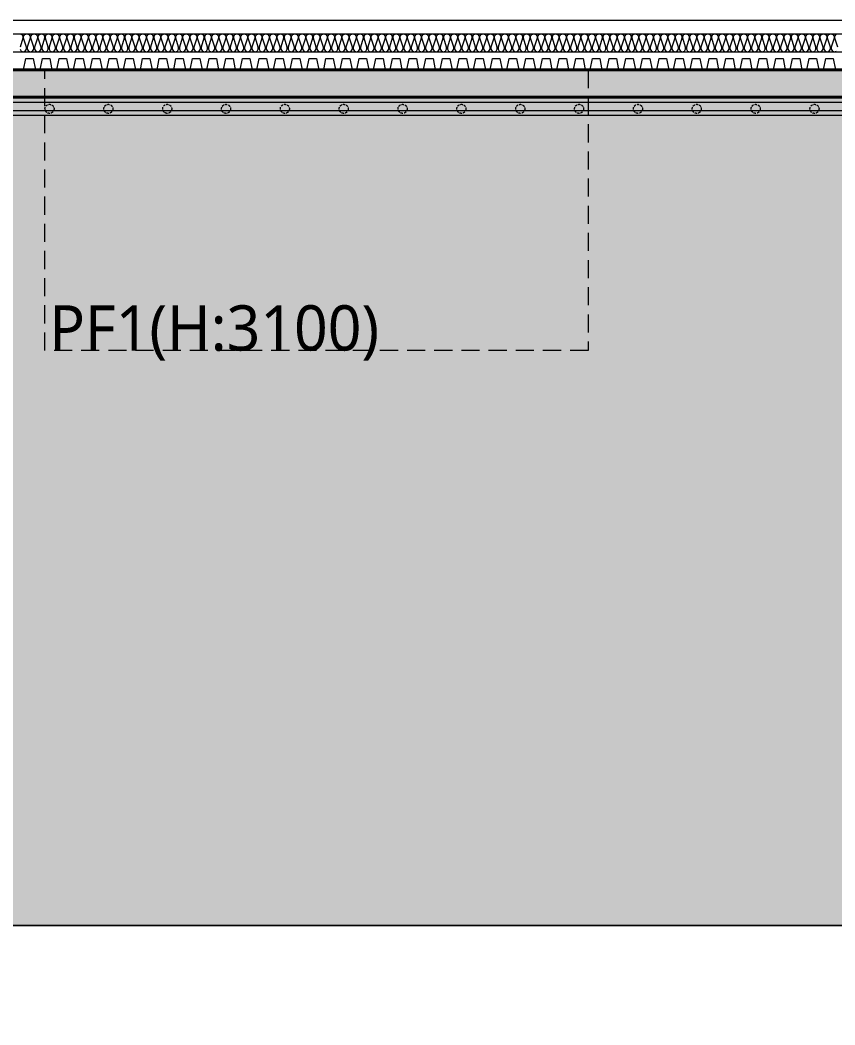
# Model space of a CAD drawing. Header units: millimetres. Extents: x 0 to 420000, y 0 to 297000.
# Drawn here: x 207738 to 216738, y 147403 to 158500 of the extents above; entities that cross this region are included whole.
import ezdxf
from ezdxf.enums import TextEntityAlignment as Align

# ---------------------------------------------------------------- set-up
doc = ezdxf.new("R2010")
doc.units = ezdxf.units.MM
doc.linetypes.add('CEN', pattern=[62, 60, -1, 0, -1])
doc.linetypes.add('HIDDEN', pattern=[0.375, 0.25, -0.125])
for name, color, linetype, lineweight in [('A-AXIS-LINE', 1, 'CEN', 15), ('A-CONC-LIN1', 2, 'Continuous', 40), ('A-SECT-LIN3', 255, 'Continuous', 18), ('A-XXXX-DRBD', 9, 'Continuous', 20), ('A-XXXX-FIN2', 6, 'Continuous', 20), ('A-XXXX-HATC', 8, 'Continuous', 18), ('A-XXXX-HID', 8, 'HIDDEN', 18), ('A-XXXX-INSL2', 8, 'Continuous', 18)]:
    doc.layers.add(name, color=color, linetype=linetype, lineweight=lineweight)
doc.layers.add('A-CONC-SOLD', color=253, linetype='CEN')
doc.layers.add('A-XXXX-SOLD', color=252, linetype='Continuous')
doc.layers.add('A-XXXX-NPLT', color=144, linetype='Continuous', lineweight=15, plot=False)
doc.styles.add('맑은고딕', font='')
doc.styles.get('맑은고딕').set_extended_font_data('Malgun Gothic')
pattern_1 = [(0, (40, -50), (200, 200), [60, -140]), (0, (160, -30), (200, 200), [50, -150]), (0, (150, -20), (200, 200), [40, -160]), (0, (90, 30), (200, 200), [30, -30, 40, -100]), (0, (90, 40), (200, 200), [40, -10, 50, -100]), (0, (0, 80), (200, 200), [50, -150]), (0, (190, 90), (200, 200), [50, -150]), (90, (0, -10), (-200, 200), [30, -170]), (90, (30, 140), (-200, 200), [20, -180]), (90, (40, -50), (-200, 200), [30, -170]), (90, (60, 130), (-200, 200), [10, -190]), (90, (70, 50), (-200, 200), [30, -170]), (90, (90, -20), (-200, 200), [50, -150]), (90, (110, 120), (-200, 200), [30, -170]), (90, (130, 40), (-200, 200), [40, -160]), (90, (140, 40), (-200, 200), [40, -160]), (90, (160, -50), (-200, 200), [20, -180]), (90, (190, -20), (-200, 200), [50, -150]), (45, (20, -30), (0, 200), [84.8528, -197.98991]), (45, (40, -20), (0, 200), [42.4264, -240.41631]), (45, (130, 90), (0, 200), [56.56854, -226.27417]), (45, (130, 100), (0, 200), [42.4264, -240.41631]), (135, (60, 80), (-200, 2e-14), [14.1422, -268.70051]), (135, (20, -30), (-200, 2e-14), [28.2842, -254.55851]), (135, (80, 30), (-200, 2e-14), [28.2842, -254.55851]), (135, (130, 80), (-200, 2e-14), [28.2842, -254.55851]), (135, (190, 120), (-200, 2e-14), [42.4264, -240.41631]), (135, (190, 110), (-200, 2e-14), [28.2842, -254.55851]), (135, (180, 130), (-200, 2e-14), [28.2842, -254.55851]), (135, (120, -50), (-200, 2e-14), [42.4264, -240.41631]), (26.56505, (180, 70), (200, 8e-08), [22.36, -424.8536]), (26.56505, (130, 20), (200, 8e-08), [22.36, -424.8536]), (26.56505, (60, 80), (200, 8e-08), [44.72, -402.4936]), (26.56505, (70, 130), (200, 8e-08), [44.72, -402.4936]), (26.56505, (70, 80), (200, 8e-08), [44.72, -402.4936]), (26.56505, (190, 120), (200, 8e-08), [44.72, -402.4936]), (26.56505, (0, 20), (200, 8e-08), [67.082, -380.1316]), (26.56505, (0, 30), (200, 8e-08), [67.082, -380.1316]), (26.56505, (0, 110), (200, 8e-08), [67.082, -380.1316]), (63.43495, (100, 100), (1e-08, 200), [22.36, -424.8536]), (63.43495, (190, 90), (1e-08, 200), [22.36, -268.333595, 44.72, -111.8]), (63.43495, (170, 70), (1e-08, 200), [44.72, -402.4936]), (63.43495, (50, 90), (1e-08, 200), [44.72, -402.4936]), (63.43495, (40, 90), (1e-08, 200), [44.72, -402.4936]), (63.43495, (110, 110), (1e-08, 200), [67.082, -380.1316]), (116.56505, (60, 60), (-8e-08, 200), [22.36, -424.8536]), (116.56505, (190, 40), (-8e-08, 200), [22.36, -424.8536]), (116.56505, (150, -20), (-8e-08, 200), [44.72, -402.4936]), (116.56505, (140, -10), (-8e-08, 200), [44.72, -402.4936]), (116.56505, (160, 130), (-8e-08, 200), [44.72, -402.4936]), (116.56505, (0, 30), (-8e-08, 200), [44.72, -402.4936]), (116.56505, (100, -50), (-8e-08, 200), [67.082, -380.1316]), (153.43495, (170, 70), (-200, 1e-08), [44.72, -402.4936]), (153.43495, (180, 60), (-200, 1e-08), [44.72, -402.4936]), (153.43495, (30, -40), (-200, 1e-08), [22.36, -424.8536]), (153.43495, (90, 40), (-200, 1e-08), [22.36, -424.8536]), (153.43495, (130, 100), (-200, 1e-08), [22.36, -424.8536])]

# ---------------------------------------------------------------- blocks, each defined once
blk = doc.blocks.new('axis(220316)')
at = {"layer": 'A-AXIS-LINE', "ltscale": 1000}
for p, q in [((4631788.1, -441118.7), (4955413.1, -441118.7)), ((4631788.1, -442118.7), (4955413.1, -442118.7))]:
    blk.add_line(p, q, dxfattribs=at)
blk = doc.blocks.new('횡지하층')
at = {"layer": 'A-CONC-SOLD'}
h = blk.add_hatch(color=256, dxfattribs=at)
h.dxf.hatch_style = 1
h.paths.add_polyline_path([(4890651, -238161), (4890251, -238161), (4890251, -237111), (4890101, -237111), (4890101, -237361), (4889651, -237361), (4889651, -238361), (4889601, -238361), (4889601, -239061), (4889951, -239061), (4889951, -247661), (4889201, -247661), (4889201, -247111), (4889001, -247111), (4889001, -247661), (4758201, -247661), (4758201, -247111), (4758001, -247111), (4758001, -247661), (4757251, -247661), (4757251, -239061), (4757601, -239061), (4757601, -238361), (4757551, -238361), (4757551, -237361), (4757101, -237361), (4757101, -237111), (4756951, -237111), (4756951, -238161), (4756551, -238161), (4756551, -247961), (4890651, -247961)])
at = {"layer": 'A-CONC-LIN1'}
for points in [[(4756551, -247961), (4756551, -238161), (4756951, -238161), (4756951, -237111), (4757101, -237111), (4757101, -237361), (4757551, -237361), (4757551, -238361), (4757601, -238361), (4757601, -239061), (4757251, -239061), (4757251, -247661), (4758001, -247661), (4758001, -247111), (4758201, -247111), (4758201, -247661), (4889001, -247661)], [(4890651, -247961), (4756551, -247961)]]:
    blk.add_lwpolyline(points, dxfattribs=at)
at = {"layer": 'A-XXXX-DRBD'}
blk.add_lwpolyline([(4809310, -247661), (4809365, -247661), (4809388, -247536), (4809471, -247536), (4809494, -247661), (4809549, -247661), (4809572, -247536), (4809655, -247536), (4809678, -247661), (4809733, -247661), (4809756, -247536), (4809839, -247536), (4809863, -247661), (4809917, -247661), (4809940, -247536), (4810023, -247536), (4810047, -247661), (4810101, -247661), (4810125, -247536), (4810207, -247536), (4810231, -247661), (4810285, -247661), (4810309, -247536), (4810391, -247536), (4810415, -247661), (4810469, -247661), (4810493, -247536), (4810576, -247536), (4810599, -247661), (4810654, -247661), (4810677, -247536), (4810760, -247536), (4810783, -247661), (4810838, -247661), (4810861, -247536), (4810944, -247536), (4810967, -247661), (4811022, -247661), (4811045, -247536), (4811128, -247536), (4811151, -247661), (4811206, -247661), (4811229, -247536), (4811312, -247536), (4811335, -247661), (4811390, -247661), (4811413, -247536), (4811496, -247536), (4811519, -247661), (4811574, -247661), (4811597, -247536), (4811680, -247536), (4811703, -247661), (4811758, -247661), (4811781, -247536), (4811864, -247536), (4811888, -247661), (4811942, -247661), (4811965, -247536), (4812048, -247536), (4812072, -247661), (4812126, -247661), (4812150, -247536), (4812232, -247536), (4812256, -247661), (4812310, -247661), (4812334, -247536), (4812416, -247536), (4812440, -247661), (4812494, -247661), (4812518, -247536), (4812601, -247536), (4812624, -247661), (4812679, -247661), (4812702, -247536), (4812785, -247536), (4812808, -247661), (4812863, -247661), (4812886, -247536), (4812969, -247536), (4812992, -247661), (4813047, -247661), (4813070, -247536), (4813153, -247536), (4813176, -247661), (4813231, -247661), (4813254, -247536), (4813337, -247536), (4813360, -247661), (4813415, -247661), (4813438, -247536), (4813521, -247536), (4813544, -247661), (4813599, -247661), (4813622, -247536), (4813705, -247536), (4813728, -247661), (4813783, -247661), (4813806, -247536), (4813889, -247536), (4813912, -247661), (4813967, -247661), (4813990, -247536), (4814073, -247536), (4814097, -247661), (4814151, -247661), (4814175, -247536), (4814257, -247536), (4814281, -247661), (4814335, -247661), (4814359, -247536), (4814441, -247536), (4814465, -247661), (4814519, -247661), (4814543, -247536), (4814626, -247536), (4814649, -247661), (4814703, -247661), (4814727, -247536), (4814810, -247536), (4814833, -247661), (4814888, -247661), (4814911, -247536), (4814994, -247536), (4815017, -247661), (4815072, -247661), (4815095, -247536), (4815178, -247536), (4815201, -247661), (4815256, -247661), (4815279, -247536), (4815362, -247536), (4815385, -247661), (4815440, -247661), (4815463, -247536), (4815546, -247536), (4815569, -247661), (4815624, -247661), (4815647, -247536), (4815730, -247536), (4815753, -247661), (4815808, -247661), (4815831, -247536), (4815914, -247536), (4815937, -247661), (4815992, -247661), (4816015, -247536), (4816098, -247536), (4816122, -247661), (4816176, -247661), (4816200, -247536), (4816282, -247536), (4816306, -247661), (4816360, -247661), (4816384, -247536), (4816466, -247536), (4816490, -247661), (4816544, -247661), (4816568, -247536), (4816651, -247536), (4816674, -247661), (4816728, -247661), (4816752, -247536), (4816835, -247536), (4816858, -247661), (4816913, -247661), (4816936, -247536), (4817019, -247536), (4817042, -247661), (4817097, -247661), (4817120, -247536), (4817203, -247536), (4817226, -247661), (4817281, -247661), (4817304, -247536), (4817387, -247536), (4817410, -247661), (4817465, -247661), (4817488, -247536), (4817571, -247536), (4817594, -247661), (4817649, -247661), (4817672, -247536), (4817755, -247536), (4817778, -247661), (4817833, -247661), (4817856, -247536), (4817939, -247536), (4817962, -247661), (4818017, -247661), (4818040, -247536), (4818123, -247536), (4818147, -247661), (4818201, -247661), (4818225, -247536), (4818307, -247536), (4818331, -247661)], dxfattribs=at)
at = {"layer": 'A-XXXX-FIN2'}
blk.add_line((4758351, -247111), (4888851, -247111), dxfattribs=at)
at = {"layer": 'A-XXXX-INSL2'}
for p, q in [((4758201, -247261), (4889001, -247261)), ((4758201, -247461), (4889001, -247461))]:
    blk.add_line(p, q, dxfattribs=at)
for points in [[(4809321, -247261), (4809343, -247269), (4809357, -247289), (4809357, -247311), (4809325, -247411)], [(4809325, -247433), (4809339, -247453), (4809361, -247461), (4809383, -247453), (4809397, -247433), (4809397, -247411), (4809365, -247311), (4809365, -247289), (4809379, -247269), (4809401, -247261), (4809423, -247269), (4809437, -247289), (4809437, -247311), (4809405, -247411), (4809405, -247433), (4809419, -247453), (4809441, -247461), (4809463, -247453), (4809477, -247433), (4809477, -247411), (4809445, -247311), (4809445, -247289), (4809459, -247269), (4809481, -247261), (4809503, -247269), (4809517, -247289), (4809517, -247311), (4809485, -247411), (4809485, -247433), (4809499, -247453), (4809521, -247461), (4809543, -247453), (4809557, -247433), (4809557, -247411), (4809525, -247311), (4809525, -247289), (4809539, -247269), (4809561, -247261), (4809583, -247269), (4809597, -247289), (4809597, -247311), (4809565, -247411), (4809565, -247433), (4809579, -247453), (4809601, -247461), (4809623, -247453), (4809637, -247433), (4809637, -247411), (4809605, -247311), (4809605, -247289), (4809619, -247269), (4809641, -247261), (4809663, -247269), (4809677, -247289), (4809677, -247311), (4809645, -247411), (4809645, -247433), (4809659, -247453), (4809681, -247461), (4809703, -247453), (4809717, -247433), (4809717, -247411), (4809685, -247311), (4809685, -247289), (4809699, -247269), (4809721, -247261), (4809743, -247269), (4809757, -247289), (4809757, -247311), (4809725, -247411), (4809725, -247433), (4809739, -247453), (4809761, -247461), (4809783, -247453), (4809797, -247433), (4809797, -247411), (4809765, -247311), (4809765, -247289), (4809779, -247269), (4809801, -247261), (4809823, -247269), (4809837, -247289), (4809837, -247311), (4809805, -247411), (4809805, -247433), (4809819, -247453), (4809841, -247461), (4809863, -247453), (4809877, -247433), (4809877, -247411), (4809845, -247311), (4809845, -247289), (4809859, -247269), (4809881, -247261), (4809903, -247269), (4809917, -247289), (4809917, -247311), (4809885, -247411), (4809885, -247433), (4809899, -247453), (4809921, -247461), (4809943, -247453), (4809957, -247433), (4809957, -247411), (4809925, -247311), (4809925, -247289), (4809939, -247269), (4809961, -247261), (4809983, -247269), (4809997, -247289), (4809997, -247311), (4809965, -247411), (4809965, -247433), (4809979, -247453), (4810001, -247461), (4810023, -247453), (4810037, -247433), (4810037, -247411), (4810005, -247311), (4810005, -247289), (4810019, -247269), (4810041, -247261), (4810063, -247269), (4810077, -247289), (4810077, -247311), (4810045, -247411), (4810045, -247433), (4810059, -247453), (4810081, -247461), (4810103, -247453), (4810117, -247433), (4810117, -247411), (4810085, -247311), (4810085, -247289), (4810099, -247269), (4810121, -247261), (4810143, -247269), (4810157, -247289), (4810157, -247311), (4810125, -247411), (4810125, -247433), (4810139, -247453), (4810161, -247461), (4810183, -247453), (4810197, -247433), (4810197, -247411), (4810165, -247311), (4810165, -247289), (4810179, -247269), (4810201, -247261), (4810223, -247269), (4810237, -247289), (4810237, -247311), (4810205, -247411), (4810205, -247433), (4810219, -247453), (4810241, -247461), (4810263, -247453), (4810277, -247433), (4810277, -247411), (4810245, -247311), (4810245, -247289), (4810259, -247269), (4810281, -247261), (4810303, -247269), (4810317, -247289), (4810317, -247311), (4810285, -247411), (4810285, -247433), (4810299, -247453), (4810321, -247461), (4810343, -247453), (4810357, -247433), (4810357, -247411), (4810325, -247311), (4810325, -247289), (4810339, -247269), (4810361, -247261), (4810383, -247269), (4810397, -247289), (4810397, -247311), (4810365, -247411), (4810365, -247433), (4810379, -247453), (4810401, -247461), (4810423, -247453), (4810437, -247433), (4810437, -247411), (4810405, -247311), (4810405, -247289), (4810419, -247269), (4810441, -247261), (4810463, -247269), (4810477, -247289), (4810477, -247311), (4810445, -247411), (4810445, -247433), (4810459, -247453), (4810481, -247461), (4810503, -247453), (4810517, -247433), (4810517, -247411), (4810485, -247311), (4810485, -247289), (4810499, -247269), (4810521, -247261), (4810543, -247269), (4810557, -247289), (4810557, -247311), (4810525, -247411), (4810525, -247433), (4810539, -247453), (4810561, -247461), (4810583, -247453), (4810597, -247433), (4810597, -247411), (4810565, -247311), (4810565, -247289), (4810579, -247269), (4810601, -247261), (4810623, -247269), (4810637, -247289), (4810637, -247311), (4810605, -247411), (4810605, -247433), (4810619, -247453), (4810641, -247461), (4810663, -247453), (4810677, -247433), (4810677, -247411), (4810645, -247311), (4810645, -247289), (4810659, -247269), (4810681, -247261), (4810703, -247269), (4810717, -247289), (4810717, -247311), (4810685, -247411), (4810685, -247433), (4810699, -247453), (4810721, -247461), (4810743, -247453), (4810757, -247433), (4810757, -247411), (4810725, -247311), (4810725, -247289), (4810739, -247269), (4810761, -247261), (4810783, -247269), (4810797, -247289), (4810797, -247311), (4810765, -247411), (4810765, -247433), (4810779, -247453), (4810801, -247461), (4810823, -247453), (4810837, -247433), (4810837, -247411), (4810805, -247311), (4810805, -247289), (4810819, -247269), (4810841, -247261), (4810863, -247269), (4810877, -247289), (4810877, -247311), (4810845, -247411), (4810845, -247433), (4810859, -247453), (4810881, -247461), (4810903, -247453), (4810917, -247433), (4810917, -247411), (4810885, -247311), (4810885, -247289), (4810899, -247269), (4810921, -247261), (4810943, -247269), (4810957, -247289), (4810957, -247311), (4810925, -247411), (4810925, -247433), (4810939, -247453), (4810961, -247461), (4810983, -247453), (4810997, -247433), (4810997, -247411), (4810965, -247311), (4810965, -247289), (4810979, -247269), (4811001, -247261), (4811023, -247269), (4811037, -247289), (4811037, -247311), (4811005, -247411), (4811005, -247433), (4811019, -247453), (4811041, -247461), (4811063, -247453), (4811077, -247433), (4811077, -247411), (4811045, -247311), (4811045, -247289), (4811059, -247269), (4811081, -247261), (4811103, -247269), (4811117, -247289), (4811117, -247311), (4811085, -247411), (4811085, -247433), (4811099, -247453), (4811121, -247461), (4811143, -247453), (4811157, -247433), (4811157, -247411), (4811125, -247311), (4811125, -247289), (4811139, -247269), (4811161, -247261), (4811183, -247269), (4811197, -247289), (4811197, -247311), (4811165, -247411), (4811165, -247433), (4811179, -247453), (4811201, -247461), (4811223, -247453), (4811237, -247433), (4811237, -247411), (4811205, -247311), (4811205, -247289), (4811219, -247269), (4811241, -247261), (4811263, -247269), (4811277, -247289), (4811277, -247311), (4811245, -247411), (4811245, -247433), (4811259, -247453), (4811281, -247461), (4811303, -247453), (4811317, -247433), (4811317, -247411), (4811285, -247311), (4811285, -247289), (4811299, -247269), (4811321, -247261), (4811343, -247269), (4811357, -247289), (4811357, -247311), (4811325, -247411), (4811325, -247433), (4811339, -247453), (4811361, -247461), (4811383, -247453), (4811397, -247433), (4811397, -247411), (4811365, -247311), (4811365, -247289), (4811379, -247269), (4811401, -247261), (4811423, -247269), (4811437, -247289), (4811437, -247311), (4811405, -247411), (4811405, -247433), (4811419, -247453), (4811441, -247461), (4811463, -247453), (4811477, -247433), (4811477, -247411), (4811445, -247311), (4811445, -247289), (4811459, -247269), (4811481, -247261), (4811503, -247269), (4811517, -247289), (4811517, -247311), (4811485, -247411), (4811485, -247433), (4811499, -247453), (4811521, -247461), (4811543, -247453), (4811557, -247433), (4811557, -247411), (4811525, -247311), (4811525, -247289), (4811539, -247269), (4811561, -247261), (4811583, -247269), (4811597, -247289), (4811597, -247311), (4811565, -247411), (4811565, -247433), (4811579, -247453), (4811601, -247461), (4811623, -247453), (4811637, -247433), (4811637, -247411), (4811605, -247311), (4811605, -247289), (4811619, -247269), (4811641, -247261), (4811663, -247269), (4811677, -247289), (4811677, -247311), (4811645, -247411), (4811645, -247433), (4811659, -247453), (4811681, -247461), (4811703, -247453), (4811717, -247433), (4811717, -247411), (4811685, -247311), (4811685, -247289), (4811699, -247269), (4811721, -247261), (4811743, -247269), (4811757, -247289), (4811757, -247311), (4811725, -247411), (4811725, -247433), (4811739, -247453), (4811761, -247461), (4811783, -247453), (4811797, -247433), (4811797, -247411), (4811765, -247311), (4811765, -247289), (4811779, -247269), (4811801, -247261), (4811823, -247269), (4811837, -247289), (4811837, -247311), (4811805, -247411), (4811805, -247433), (4811819, -247453), (4811841, -247461), (4811863, -247453), (4811877, -247433), (4811877, -247411), (4811845, -247311), (4811845, -247289), (4811859, -247269), (4811881, -247261), (4811903, -247269), (4811917, -247289), (4811917, -247311), (4811885, -247411), (4811885, -247433), (4811899, -247453), (4811921, -247461), (4811943, -247453), (4811957, -247433), (4811957, -247411), (4811925, -247311), (4811925, -247289), (4811939, -247269), (4811961, -247261), (4811983, -247269), (4811997, -247289), (4811997, -247311), (4811965, -247411), (4811965, -247433), (4811979, -247453), (4812001, -247461), (4812023, -247453), (4812037, -247433), (4812037, -247411), (4812005, -247311), (4812005, -247289), (4812019, -247269), (4812041, -247261), (4812063, -247269), (4812077, -247289), (4812077, -247311), (4812045, -247411), (4812045, -247433), (4812059, -247453), (4812081, -247461), (4812103, -247453), (4812117, -247433), (4812117, -247411), (4812085, -247311), (4812085, -247289), (4812099, -247269), (4812121, -247261), (4812143, -247269), (4812157, -247289), (4812157, -247311), (4812125, -247411), (4812125, -247433), (4812139, -247453), (4812161, -247461), (4812183, -247453), (4812197, -247433), (4812197, -247411), (4812165, -247311), (4812165, -247289), (4812179, -247269), (4812201, -247261), (4812223, -247269), (4812237, -247289), (4812237, -247311), (4812205, -247411), (4812205, -247433), (4812219, -247453), (4812241, -247461), (4812263, -247453), (4812277, -247433), (4812277, -247411), (4812245, -247311), (4812245, -247289), (4812259, -247269), (4812281, -247261), (4812303, -247269), (4812317, -247289), (4812317, -247311), (4812285, -247411), (4812285, -247433), (4812299, -247453), (4812321, -247461), (4812343, -247453), (4812357, -247433), (4812357, -247411), (4812325, -247311), (4812325, -247289), (4812339, -247269), (4812361, -247261), (4812383, -247269), (4812397, -247289), (4812397, -247311), (4812365, -247411), (4812365, -247433), (4812379, -247453), (4812401, -247461), (4812423, -247453), (4812437, -247433), (4812437, -247411), (4812405, -247311), (4812405, -247289), (4812419, -247269), (4812441, -247261), (4812463, -247269), (4812477, -247289), (4812477, -247311), (4812445, -247411), (4812445, -247433), (4812459, -247453), (4812481, -247461), (4812503, -247453), (4812517, -247433), (4812517, -247411), (4812485, -247311), (4812485, -247289), (4812499, -247269), (4812521, -247261), (4812543, -247269), (4812557, -247289), (4812557, -247311), (4812525, -247411), (4812525, -247433), (4812539, -247453), (4812561, -247461), (4812583, -247453), (4812597, -247433), (4812597, -247411), (4812565, -247311), (4812565, -247289), (4812579, -247269), (4812601, -247261), (4812623, -247269), (4812637, -247289), (4812637, -247311), (4812605, -247411), (4812605, -247433), (4812619, -247453), (4812641, -247461), (4812663, -247453), (4812677, -247433), (4812677, -247411), (4812645, -247311), (4812645, -247289), (4812659, -247269), (4812681, -247261), (4812703, -247269), (4812717, -247289), (4812717, -247311), (4812685, -247411), (4812685, -247433), (4812699, -247453), (4812721, -247461), (4812743, -247453), (4812757, -247433), (4812757, -247411), (4812725, -247311), (4812725, -247289), (4812739, -247269), (4812761, -247261), (4812783, -247269), (4812797, -247289), (4812797, -247311), (4812765, -247411), (4812765, -247433), (4812779, -247453), (4812801, -247461), (4812823, -247453), (4812837, -247433), (4812837, -247411), (4812805, -247311), (4812805, -247289), (4812819, -247269), (4812841, -247261), (4812863, -247269), (4812877, -247289), (4812877, -247311), (4812845, -247411), (4812845, -247433), (4812859, -247453), (4812881, -247461), (4812903, -247453), (4812917, -247433), (4812917, -247411), (4812885, -247311), (4812885, -247289), (4812899, -247269), (4812921, -247261), (4812943, -247269), (4812957, -247289), (4812957, -247311), (4812925, -247411), (4812925, -247433), (4812939, -247453), (4812961, -247461), (4812983, -247453), (4812997, -247433), (4812997, -247411), (4812965, -247311), (4812965, -247289), (4812979, -247269), (4813001, -247261), (4813023, -247269), (4813037, -247289), (4813037, -247311), (4813005, -247411), (4813005, -247433), (4813019, -247453), (4813041, -247461), (4813063, -247453), (4813077, -247433), (4813077, -247411), (4813045, -247311), (4813045, -247289), (4813059, -247269), (4813081, -247261), (4813103, -247269), (4813117, -247289), (4813117, -247311), (4813085, -247411), (4813085, -247433), (4813099, -247453), (4813121, -247461), (4813143, -247453), (4813157, -247433), (4813157, -247411), (4813125, -247311), (4813125, -247289), (4813139, -247269), (4813161, -247261), (4813183, -247269), (4813197, -247289), (4813197, -247311), (4813165, -247411), (4813165, -247433), (4813179, -247453), (4813201, -247461), (4813223, -247453), (4813237, -247433), (4813237, -247411), (4813205, -247311), (4813205, -247289), (4813219, -247269), (4813241, -247261), (4813263, -247269), (4813277, -247289), (4813277, -247311), (4813245, -247411), (4813245, -247433), (4813259, -247453), (4813281, -247461), (4813303, -247453), (4813317, -247433), (4813317, -247411), (4813285, -247311), (4813285, -247289), (4813299, -247269), (4813321, -247261), (4813343, -247269), (4813357, -247289), (4813357, -247311), (4813325, -247411), (4813325, -247433), (4813339, -247453), (4813361, -247461), (4813383, -247453), (4813397, -247433), (4813397, -247411), (4813365, -247311), (4813365, -247289), (4813379, -247269), (4813401, -247261), (4813423, -247269), (4813437, -247289), (4813437, -247311), (4813405, -247411), (4813405, -247433), (4813419, -247453), (4813441, -247461), (4813463, -247453), (4813477, -247433), (4813477, -247411), (4813445, -247311), (4813445, -247289), (4813459, -247269), (4813481, -247261), (4813503, -247269), (4813517, -247289), (4813517, -247311), (4813485, -247411), (4813485, -247433), (4813499, -247453), (4813521, -247461), (4813543, -247453), (4813557, -247433), (4813557, -247411), (4813525, -247311), (4813525, -247289), (4813539, -247269), (4813561, -247261), (4813583, -247269), (4813597, -247289), (4813597, -247311), (4813565, -247411), (4813565, -247433), (4813579, -247453), (4813601, -247461), (4813623, -247453), (4813637, -247433), (4813637, -247411), (4813605, -247311), (4813605, -247289), (4813619, -247269), (4813641, -247261), (4813663, -247269), (4813677, -247289), (4813677, -247311), (4813645, -247411), (4813645, -247433), (4813659, -247453), (4813681, -247461), (4813703, -247453), (4813717, -247433), (4813717, -247411), (4813685, -247311), (4813685, -247289), (4813699, -247269), (4813721, -247261), (4813743, -247269), (4813757, -247289), (4813757, -247311), (4813725, -247411), (4813725, -247433), (4813739, -247453), (4813761, -247461), (4813783, -247453), (4813797, -247433), (4813797, -247411), (4813765, -247311), (4813765, -247289), (4813779, -247269), (4813801, -247261), (4813823, -247269), (4813837, -247289), (4813837, -247311), (4813805, -247411), (4813805, -247433), (4813819, -247453), (4813841, -247461), (4813863, -247453), (4813877, -247433), (4813877, -247411), (4813845, -247311), (4813845, -247289), (4813859, -247269), (4813881, -247261), (4813903, -247269), (4813917, -247289), (4813917, -247311), (4813885, -247411), (4813885, -247433), (4813899, -247453), (4813921, -247461), (4813943, -247453), (4813957, -247433), (4813957, -247411), (4813925, -247311), (4813925, -247289), (4813939, -247269), (4813961, -247261), (4813983, -247269), (4813997, -247289), (4813997, -247311), (4813965, -247411), (4813965, -247433), (4813979, -247453), (4814001, -247461), (4814023, -247453), (4814037, -247433), (4814037, -247411), (4814005, -247311), (4814005, -247289), (4814019, -247269), (4814041, -247261), (4814063, -247269), (4814077, -247289), (4814077, -247311), (4814045, -247411), (4814045, -247433), (4814059, -247453), (4814081, -247461), (4814103, -247453), (4814117, -247433), (4814117, -247411), (4814085, -247311), (4814085, -247289), (4814099, -247269), (4814121, -247261), (4814143, -247269), (4814157, -247289), (4814157, -247311), (4814125, -247411), (4814125, -247433), (4814139, -247453), (4814161, -247461), (4814183, -247453), (4814197, -247433), (4814197, -247411), (4814165, -247311), (4814165, -247289), (4814179, -247269), (4814201, -247261), (4814223, -247269), (4814237, -247289), (4814237, -247311), (4814205, -247411), (4814205, -247433), (4814219, -247453), (4814241, -247461), (4814263, -247453), (4814277, -247433), (4814277, -247411), (4814245, -247311), (4814245, -247289), (4814259, -247269), (4814281, -247261), (4814303, -247269), (4814317, -247289), (4814317, -247311), (4814285, -247411), (4814285, -247433), (4814299, -247453), (4814321, -247461), (4814343, -247453), (4814357, -247433), (4814357, -247411), (4814325, -247311), (4814325, -247289), (4814339, -247269), (4814361, -247261), (4814383, -247269), (4814397, -247289), (4814397, -247311), (4814365, -247411), (4814365, -247433), (4814379, -247453), (4814401, -247461), (4814423, -247453), (4814437, -247433), (4814437, -247411), (4814405, -247311), (4814405, -247289), (4814419, -247269), (4814441, -247261), (4814463, -247269), (4814477, -247289), (4814477, -247311), (4814445, -247411), (4814445, -247433), (4814459, -247453), (4814481, -247461), (4814503, -247453), (4814517, -247433), (4814517, -247411), (4814485, -247311), (4814485, -247289), (4814499, -247269), (4814521, -247261), (4814543, -247269), (4814557, -247289), (4814557, -247311), (4814525, -247411), (4814525, -247433), (4814539, -247453), (4814561, -247461), (4814583, -247453), (4814597, -247433), (4814597, -247411), (4814565, -247311), (4814565, -247289), (4814579, -247269), (4814601, -247261), (4814623, -247269), (4814637, -247289), (4814637, -247311), (4814605, -247411), (4814605, -247433), (4814619, -247453), (4814641, -247461), (4814663, -247453), (4814677, -247433), (4814677, -247411), (4814645, -247311), (4814645, -247289), (4814659, -247269), (4814681, -247261), (4814703, -247269), (4814717, -247289), (4814717, -247311), (4814685, -247411), (4814685, -247433), (4814699, -247453), (4814721, -247461), (4814743, -247453), (4814757, -247433), (4814757, -247411), (4814725, -247311), (4814725, -247289), (4814739, -247269), (4814761, -247261), (4814783, -247269), (4814797, -247289), (4814797, -247311), (4814765, -247411), (4814765, -247433), (4814779, -247453), (4814801, -247461), (4814823, -247453), (4814837, -247433), (4814837, -247411), (4814805, -247311), (4814805, -247289), (4814819, -247269), (4814841, -247261), (4814863, -247269), (4814877, -247289), (4814877, -247311), (4814845, -247411), (4814845, -247433), (4814859, -247453), (4814881, -247461), (4814903, -247453), (4814917, -247433), (4814917, -247411), (4814885, -247311), (4814885, -247289), (4814899, -247269), (4814921, -247261), (4814943, -247269), (4814957, -247289), (4814957, -247311), (4814925, -247411), (4814925, -247433), (4814939, -247453), (4814961, -247461), (4814983, -247453), (4814997, -247433), (4814997, -247411), (4814965, -247311), (4814965, -247289), (4814979, -247269), (4815001, -247261), (4815023, -247269), (4815037, -247289), (4815037, -247311), (4815005, -247411), (4815005, -247433), (4815019, -247453), (4815041, -247461), (4815063, -247453), (4815077, -247433), (4815077, -247411), (4815045, -247311), (4815045, -247289), (4815059, -247269), (4815081, -247261), (4815103, -247269), (4815117, -247289), (4815117, -247311), (4815085, -247411), (4815085, -247433), (4815099, -247453), (4815121, -247461), (4815143, -247453), (4815157, -247433), (4815157, -247411), (4815125, -247311), (4815125, -247289), (4815139, -247269), (4815161, -247261), (4815183, -247269), (4815197, -247289), (4815197, -247311), (4815165, -247411), (4815165, -247433), (4815179, -247453), (4815201, -247461), (4815223, -247453), (4815237, -247433), (4815237, -247411), (4815205, -247311), (4815205, -247289), (4815219, -247269), (4815241, -247261), (4815263, -247269), (4815277, -247289), (4815277, -247311), (4815245, -247411), (4815245, -247433), (4815259, -247453), (4815281, -247461), (4815303, -247453), (4815317, -247433), (4815317, -247411), (4815285, -247311), (4815285, -247289), (4815299, -247269), (4815321, -247261), (4815343, -247269), (4815357, -247289), (4815357, -247311), (4815325, -247411), (4815325, -247433), (4815339, -247453), (4815361, -247461), (4815383, -247453), (4815397, -247433), (4815397, -247411), (4815365, -247311), (4815365, -247289), (4815379, -247269), (4815401, -247261), (4815423, -247269), (4815437, -247289), (4815437, -247311), (4815405, -247411), (4815405, -247433), (4815419, -247453), (4815441, -247461), (4815463, -247453), (4815477, -247433), (4815477, -247411), (4815445, -247311), (4815445, -247289), (4815459, -247269), (4815481, -247261), (4815503, -247269), (4815517, -247289), (4815517, -247311), (4815485, -247411), (4815485, -247433), (4815499, -247453), (4815521, -247461), (4815543, -247453), (4815557, -247433), (4815557, -247411), (4815525, -247311), (4815525, -247289), (4815539, -247269), (4815561, -247261), (4815583, -247269), (4815597, -247289), (4815597, -247311), (4815565, -247411), (4815565, -247433), (4815579, -247453), (4815601, -247461), (4815623, -247453), (4815637, -247433), (4815637, -247411), (4815605, -247311), (4815605, -247289), (4815619, -247269), (4815641, -247261), (4815663, -247269), (4815677, -247289), (4815677, -247311), (4815645, -247411), (4815645, -247433), (4815659, -247453), (4815681, -247461), (4815703, -247453), (4815717, -247433), (4815717, -247411), (4815685, -247311), (4815685, -247289), (4815699, -247269), (4815721, -247261), (4815743, -247269), (4815757, -247289), (4815757, -247311), (4815725, -247411), (4815725, -247433), (4815739, -247453), (4815761, -247461), (4815783, -247453), (4815797, -247433), (4815797, -247411), (4815765, -247311), (4815765, -247289), (4815779, -247269), (4815801, -247261), (4815823, -247269), (4815837, -247289), (4815837, -247311), (4815805, -247411), (4815805, -247433), (4815819, -247453), (4815841, -247461), (4815863, -247453), (4815877, -247433), (4815877, -247411), (4815845, -247311), (4815845, -247289), (4815859, -247269), (4815881, -247261), (4815903, -247269), (4815917, -247289), (4815917, -247311), (4815885, -247411), (4815885, -247433), (4815899, -247453), (4815921, -247461), (4815943, -247453), (4815957, -247433), (4815957, -247411), (4815925, -247311), (4815925, -247289), (4815939, -247269), (4815961, -247261), (4815983, -247269), (4815997, -247289), (4815997, -247311), (4815965, -247411), (4815965, -247433), (4815979, -247453), (4816001, -247461), (4816023, -247453), (4816037, -247433), (4816037, -247411), (4816005, -247311), (4816005, -247289), (4816019, -247269), (4816041, -247261), (4816063, -247269), (4816077, -247289), (4816077, -247311), (4816045, -247411), (4816045, -247433), (4816059, -247453), (4816081, -247461), (4816103, -247453), (4816117, -247433), (4816117, -247411), (4816085, -247311), (4816085, -247289), (4816099, -247269), (4816121, -247261), (4816143, -247269), (4816157, -247289), (4816157, -247311), (4816125, -247411), (4816125, -247433), (4816139, -247453), (4816161, -247461), (4816183, -247453), (4816197, -247433), (4816197, -247411), (4816165, -247311), (4816165, -247289), (4816179, -247269), (4816201, -247261), (4816223, -247269), (4816237, -247289), (4816237, -247311), (4816205, -247411), (4816205, -247433), (4816219, -247453), (4816241, -247461), (4816263, -247453), (4816277, -247433), (4816277, -247411), (4816245, -247311), (4816245, -247289), (4816259, -247269), (4816281, -247261), (4816303, -247269), (4816317, -247289), (4816317, -247311), (4816285, -247411), (4816285, -247433), (4816299, -247453), (4816321, -247461), (4816343, -247453), (4816357, -247433), (4816357, -247411), (4816325, -247311), (4816325, -247289), (4816339, -247269), (4816361, -247261), (4816383, -247269), (4816397, -247289), (4816397, -247311), (4816365, -247411), (4816365, -247433), (4816379, -247453), (4816401, -247461), (4816423, -247453), (4816437, -247433), (4816437, -247411), (4816405, -247311), (4816405, -247289), (4816419, -247269), (4816441, -247261), (4816463, -247269), (4816477, -247289), (4816477, -247311), (4816445, -247411), (4816445, -247433), (4816459, -247453), (4816481, -247461), (4816503, -247453), (4816517, -247433), (4816517, -247411), (4816485, -247311), (4816485, -247289), (4816499, -247269), (4816521, -247261), (4816543, -247269), (4816557, -247289), (4816557, -247311), (4816525, -247411), (4816525, -247433), (4816539, -247453), (4816561, -247461), (4816583, -247453), (4816597, -247433), (4816597, -247411), (4816565, -247311), (4816565, -247289), (4816579, -247269), (4816601, -247261), (4816623, -247269), (4816637, -247289), (4816637, -247311), (4816605, -247411), (4816605, -247433), (4816619, -247453), (4816641, -247461), (4816663, -247453), (4816677, -247433), (4816677, -247411), (4816645, -247311), (4816645, -247289), (4816659, -247269), (4816681, -247261), (4816703, -247269), (4816717, -247289), (4816717, -247311), (4816685, -247411), (4816685, -247433), (4816699, -247453), (4816721, -247461), (4816743, -247453), (4816757, -247433), (4816757, -247411), (4816725, -247311), (4816725, -247289), (4816739, -247269), (4816761, -247261), (4816783, -247269), (4816797, -247289), (4816797, -247311), (4816765, -247411), (4816765, -247433), (4816779, -247453), (4816801, -247461), (4816823, -247453), (4816837, -247433), (4816837, -247411), (4816805, -247311), (4816805, -247289), (4816819, -247269), (4816841, -247261), (4816863, -247269), (4816877, -247289), (4816877, -247311), (4816845, -247411), (4816845, -247433), (4816859, -247453), (4816881, -247461), (4816903, -247453), (4816917, -247433), (4816917, -247411), (4816885, -247311), (4816885, -247289), (4816899, -247269), (4816921, -247261), (4816943, -247269), (4816957, -247289), (4816957, -247311), (4816925, -247411), (4816925, -247433), (4816939, -247453), (4816961, -247461), (4816983, -247453), (4816997, -247433), (4816997, -247411), (4816965, -247311), (4816965, -247289), (4816979, -247269), (4817001, -247261), (4817023, -247269), (4817037, -247289), (4817037, -247311), (4817005, -247411), (4817005, -247433), (4817019, -247453), (4817041, -247461), (4817063, -247453), (4817077, -247433), (4817077, -247411), (4817045, -247311), (4817045, -247289), (4817059, -247269), (4817081, -247261), (4817103, -247269), (4817117, -247289), (4817117, -247311), (4817085, -247411), (4817085, -247433), (4817099, -247453), (4817121, -247461), (4817143, -247453), (4817157, -247433), (4817157, -247411), (4817125, -247311), (4817125, -247289), (4817139, -247269), (4817161, -247261), (4817183, -247269), (4817197, -247289), (4817197, -247311), (4817165, -247411), (4817165, -247433), (4817179, -247453), (4817201, -247461), (4817223, -247453), (4817237, -247433), (4817237, -247411), (4817205, -247311), (4817205, -247289), (4817219, -247269), (4817241, -247261), (4817263, -247269), (4817277, -247289), (4817277, -247311), (4817245, -247411), (4817245, -247433), (4817259, -247453), (4817281, -247461), (4817303, -247453), (4817317, -247433), (4817317, -247411), (4817285, -247311), (4817285, -247289), (4817299, -247269), (4817321, -247261), (4817343, -247269), (4817357, -247289), (4817357, -247311), (4817325, -247411), (4817325, -247433), (4817339, -247453), (4817361, -247461), (4817383, -247453), (4817397, -247433), (4817397, -247411), (4817365, -247311), (4817365, -247289), (4817379, -247269), (4817401, -247261), (4817423, -247269), (4817437, -247289), (4817437, -247311), (4817405, -247411), (4817405, -247433), (4817419, -247453), (4817441, -247461), (4817463, -247453), (4817477, -247433), (4817477, -247411), (4817445, -247311), (4817445, -247289), (4817459, -247269), (4817481, -247261), (4817503, -247269), (4817517, -247289), (4817517, -247311), (4817485, -247411), (4817485, -247433), (4817499, -247453), (4817521, -247461), (4817543, -247453), (4817557, -247433), (4817557, -247411), (4817525, -247311), (4817525, -247289), (4817539, -247269), (4817561, -247261), (4817583, -247269), (4817597, -247289), (4817597, -247311), (4817565, -247411), (4817565, -247433), (4817579, -247453), (4817601, -247461), (4817623, -247453), (4817637, -247433), (4817637, -247411), (4817605, -247311), (4817605, -247289), (4817619, -247269), (4817641, -247261), (4817663, -247269), (4817677, -247289), (4817677, -247311), (4817645, -247411), (4817645, -247433), (4817659, -247453), (4817681, -247461), (4817703, -247453), (4817717, -247433), (4817717, -247411), (4817685, -247311), (4817685, -247289), (4817699, -247269), (4817721, -247261), (4817743, -247269), (4817757, -247289), (4817757, -247311), (4817725, -247411), (4817725, -247433), (4817739, -247453), (4817761, -247461), (4817783, -247453), (4817797, -247433), (4817797, -247411), (4817765, -247311), (4817765, -247289), (4817779, -247269), (4817801, -247261), (4817823, -247269), (4817837, -247289), (4817837, -247311), (4817805, -247411), (4817805, -247433), (4817819, -247453), (4817841, -247461), (4817863, -247453), (4817877, -247433), (4817877, -247411), (4817845, -247311), (4817845, -247289), (4817859, -247269), (4817881, -247261), (4817903, -247269), (4817917, -247289), (4817917, -247311), (4817885, -247411), (4817885, -247433), (4817899, -247453), (4817921, -247461), (4817943, -247453), (4817957, -247433), (4817957, -247411), (4817925, -247311), (4817925, -247289), (4817939, -247269), (4817961, -247261), (4817983, -247269), (4817997, -247289), (4817997, -247311), (4817965, -247411), (4817965, -247433), (4817979, -247453), (4818001, -247461), (4818023, -247453), (4818037, -247433), (4818037, -247411), (4818005, -247311), (4818005, -247289), (4818019, -247269), (4818041, -247261), (4818063, -247269), (4818077, -247289), (4818077, -247311), (4818045, -247411), (4818045, -247433), (4818059, -247453), (4818081, -247461), (4818103, -247453), (4818117, -247433), (4818117, -247411), (4818085, -247311), (4818085, -247289), (4818099, -247269), (4818121, -247261), (4818143, -247269), (4818157, -247289), (4818157, -247311), (4818125, -247411), (4818125, -247433), (4818139, -247453), (4818161, -247461), (4818183, -247453), (4818197, -247433), (4818197, -247411), (4818165, -247311), (4818165, -247289), (4818179, -247269), (4818201, -247261), (4818223, -247269), (4818237, -247289), (4818237, -247311), (4818205, -247411), (4818205, -247433), (4818219, -247453), (4818241, -247461), (4818263, -247453), (4818277, -247433), (4818277, -247411), (4818245, -247311), (4818245, -247289), (4818259, -247269), (4818281, -247261), (4818303, -247269), (4818317, -247289), (4818317, -247311), (4818285, -247411), (4818285, -247433), (4818299, -247453), (4818321, -247461), (4818343, -247453)], [(4818357, -247411), (4818325, -247311), (4818325, -247289), (4818339, -247269)]]:
    blk.add_lwpolyline(points, dxfattribs=at)
blk = doc.blocks.new('PF1')
at = {"layer": 'A-XXXX-HID', "color": 0, "ltscale": 800}
blk.add_lwpolyline([(3000, 0), (3000, -3100), (-3000, -3100), (-3000, 0), (3000, 0)], dxfattribs=at)
at = {"layer": 'A-XXXX-NPLT', "style": '맑은고딕'}
blk.add_text('PF1(H:3100)', height=500, dxfattribs=at).set_placement((-1130, -2901), align=Align.MIDDLE)

msp = doc.modelspace()

# ---------------------------------------------------------------- hatches: boundary and pattern name
at = {"layer": 'A-XXXX-HATC'}
h = msp.add_hatch(dxfattribs=at)
h.set_pattern_fill('DOTS', color=256, scale=10)
h.set_pattern_definition([(0, (0, -50), (7.9375, 15.875), [0, -15.875])])
h.paths.add_polyline_path([(154962.5, 157650), (289062.5, 157650), (289062.5, 157590), (154962.5, 157590)])
h = msp.add_hatch(dxfattribs=at)
h.set_pattern_fill('돌01', color=256, scale=200)
h.set_pattern_definition(pattern_1)
h.paths.add_polyline_path([(289062.5, 157590), (154962.5, 157590), (154962.5, 157450), (289062.5, 157450)])
h = msp.add_hatch(dxfattribs=at)
h.set_pattern_fill('돌01', color=256, scale=200)
h.set_pattern_definition(pattern_1)
h.paths.add_polyline_path([(289062.5, 157590), (154962.5, 157590), (154962.5, 157450), (289062.5, 157450)])
at = {"layer": 'A-XXXX-HID'}
h = msp.add_hatch(dxfattribs=at)
h.set_pattern_fill('KHAT49', color=256, scale=10)
h.set_pattern_definition([(0, (7, 5.5), (10, 10), [0.5, -0.5, 1, -8]), (0, (3, 6), (10, 10), [2.5, -7.5]), (0, (2.5, 6.5), (10, 10), [2.5, -7.5]), (0, (7, 9), (10, 10), [0.5, -9.5]), (0, (2, 10), (10, 10), [1.5, -8.5]), (0, (2, 10.5), (10, 10), [1.5, -8.5]), (0, (8, 11), (10, 10), [3, -7]), (0, (7.5, 11.5), (10, 10), [3, -7]), (0, (5, 12.5), (10, 10), [1, -9]), (0, (5.5, 13), (10, 10), [0.5, -9.5]), (0, (1, 14), (10, 10), [0.5, -0.5, 0.5, -8.5]), (90, (1, 12), (-10, 10), [1.5, -8.5]), (90, (1.5, 8.5), (-10, 10), [0.5, -1, 0.5, -1, 2, -5]), (90, (2.5, 14.5), (-10, 10), [0.5, -9.5]), (90, (4, 10), (-10, 10), [0.5, -9.5]), (90, (4.5, 12.5), (-10, 10), [0.5, -9.5]), (90, (5.5, 7), (-10, 10), [1, -9]), (90, (6, 6.5), (-10, 10), [1.5, -8.5]), (90, (6.5, 12.5), (-10, 10), [1, -0.5, 1, -7.5]), (90, (7, 9.5), (-10, 10), [2, -8]), (90, (7.5, 9.5), (-10, 10), [1, -9]), (90, (8.5, 6), (-10, 10), [2, -8]), (90, (9, 6), (-10, 10), [1.5, -8.5]), (45, (5, 6.5), (0, 10), [0.7071067, -13.43502892]), (45, (6.5, 9), (0, 10), [0.7071067, -13.43502892]), (45, (7.5, 10.5), (0, 10), [0.7071067, -13.43502892]), (45, (0.5, 11.5), (0, 10), [0.7071067, -13.43502892]), (45, (1.5, 13.5), (0, 10), [0.7071067, -13.43502892]), (45, (6, 8), (0, 10), [1.41421, -12.72792562]), (45, (7, 14.5), (0, 10), [1.41421, -12.72792562]), (135, (6.5, 5), (-10, 1e-15), [1.41421, -12.72792562]), (135, (7, 5.5), (-10, 1e-15), [1.41421, -12.72792562]), (135, (8.5, 8), (-10, 1e-15), [1.41421, -12.72792562]), (135, (7, 11.5), (-10, 1e-15), [1.41421, -12.72792562]), (135, (7.5, 11.5), (-10, 1e-15), [1.41421, -12.72792562]), (135, (5.5, 8.5), (-10, 1e-15), [2.12132, -12.02081562]), (135, (9, 8), (-10, 1e-15), [2.12132, -12.02081562]), (135, (5.5, 8), (-10, 1e-15), [2.828427, -11.31370862]), (135, (1, 14), (-10, 1e-15), [2.828427, -11.31370862]), (135, (1, 13.5), (-10, 1e-15), [2.828427, -11.31370862]), (135, (1.5, 8), (-10, 1e-15), [0.7071067, -13.43502892]), (135, (1.5, 10.5), (-10, 1e-15), [0.7071067, -13.43502892]), (26.5650512, (7.5, 5.5), (10, 4e-09), [1.1180339, -21.2426458]), (26.5650512, (5.5, 8.5), (10, 4e-09), [1.1180339, -21.2426458]), (26.5650512, (9, 7.5), (10, 4e-09), [2.236068, -20.12461177]), (26.5650512, (9, 8), (10, 4e-09), [2.236068, -20.12461177]), (63.4349488, (6, 13), (5e-10, 10), [1.118, -11.18, 2.236, -7.82667977]), (63.4349488, (1, 9), (5e-10, 10), [1.1180339, -21.2426458]), (63.4349488, (2.5, 5), (5e-10, 10), [1.1180339, -21.2426458]), (63.4349488, (1.5, 9), (5e-10, 10), [1.1180339, -21.2426458]), (63.4349488, (6.5, 13.5), (5e-10, 10), [1.1180339, -21.2426458]), (63.4349488, (6, 13), (5e-10, 10), [1.1180339, -21.2426458]), (63.4349488, (4, 10.5), (5e-10, 10), [2.236068, -20.12461177]), (63.4349488, (3.5, 10.5), (5e-10, 10), [2.236068, -20.12461177]), (116.5650512, (2, 10.5), (-4e-09, 10), [1.1180339, -21.2426458]), (116.5650512, (2.5, 6), (-4e-09, 10), [2.236068, -20.12461177]), (116.5650512, (2.5, 6.5), (-4e-09, 10), [2.236068, -20.12461177]), (153.4349488, (4.5, 13), (-10, 5e-10), [2.236068, -20.12461177]), (153.4349488, (5.5, 13), (-10, 5e-10), [3.35410196, -19.0065778])])
h.paths.add_polyline_path([(154962.5, 157705), (154962.5, 157505), (289062.5, 157505), (289062.5, 157705)])
at = {"layer": 'A-XXXX-SOLD'}
h = msp.add_hatch(color=256, dxfattribs=at)
h.dxf.hatch_style = 1
edge = h.paths.add_edge_path()
edge.add_line((110962.5, 156300), (110962.5, 156300))
edge.add_line((110962.5, 156300), (110962.5, 167200))
edge.add_line((110962.5, 167200), (111512.5, 167200))
edge.add_line((111512.5, 167200), (111512.5, 167300))
edge.add_line((111512.5, 167300), (100372.7, 167300))
edge.add_line((100372.7, 167300), (100372.7, 167078.1))
edge.add_arc((94222.7, 81943.7), 85356.2, 85.868204, 94.131796)
edge.add_line((88072.7, 167078.1), (88072.7, 167300))
edge.add_line((88072.7, 167300), (50205.2, 167300))
edge.add_line((50205.2, 167300), (50205.2, 148500))
edge.add_line((50205.2, 148500), (373825, 148500))
edge.add_line((373825, 148500), (373825, 167100))
edge.add_arc((350657.4, -1174940.9), 1342240.9, 89.0110046, 91.0020244)
edge.add_line((327184.7, 167094.7), (327184.7, 167300))
edge.add_line((327184.7, 167300), (289062.5, 167300))
edge.add_line((289062.5, 167300), (289062.5, 157450))
edge.add_line((289062.5, 157450), (154962.5, 157450))
edge.add_line((154962.5, 157450), (154962.5, 167300))
edge.add_line((154962.5, 167300), (153912.5, 167300))
edge.add_line((153912.5, 167300), (153912.5, 158450))
edge.add_line((153912.5, 158450), (146148.2, 158450))
edge.add_line((146148.2, 158450), (145148.2, 157400))
edge.add_line((145148.2, 157400), (130911, 157400))
edge.add_line((130911, 157400), (129911, 156100))
edge.add_line((129911, 156100), (110962.5, 156100))
edge.add_line((110962.5, 156100), (110962.5, 156300))

# ---------------------------------------------------------------- linework, layer by layer
at = {"layer": 'A-SECT-LIN3'}
msp.add_lwpolyline([(154962.5, 157650), (289062.5, 157650), (289062.5, 157590), (154962.5, 157590)], close=True, dxfattribs=at)
at = {"layer": 'A-XXXX-HATC'}
msp.add_lwpolyline([(289062.5, 157590), (154962.5, 157590), (154962.5, 157450), (289062.5, 157450)], close=True, dxfattribs=at)
at = {"layer": 'A-XXXX-HID', "color": 0, "ltscale": 100}
for centre in [(208062.5, 157520), (208712.5, 157520), (209362.5, 157520), (210012.5, 157520), (210662.5, 157520), (211312.5, 157520), (211962.5, 157520), (212612.5, 157520), (213262.5, 157520), (213912.5, 157520), (214562.5, 157520), (215212.5, 157520), (215862.5, 157520), (216512.5, 157520)]:
    msp.add_circle(centre, 50, dxfattribs=at)
at = {"layer": 'A-XXXX-NPLT'}
msp.add_line((14450, 148500), (373825, 148500), dxfattribs=at)
for points in [[(337700, 282550), (78800, 282550), (78800, 148500), (337700, 148500)], [(337700, 148500), (78800, 148500), (78800, 14450), (337700, 14450)]]:
    msp.add_lwpolyline(points, close=True, dxfattribs=at)

# ---------------------------------------------------------------- block references
msp.add_blockref('PF1', (211012.5, 157950))
at = {"layer": 'A-AXIS-LINE'}
msp.add_blockref('axis(220316)', (-4581588.1, 599618.7), dxfattribs=at)
at = {"layer": 'A-CONC-LIN1'}
msp.add_blockref('횡지하층', (-4601588.1, 405611.1), dxfattribs=at)

doc.saveas('drawing.dxf')
